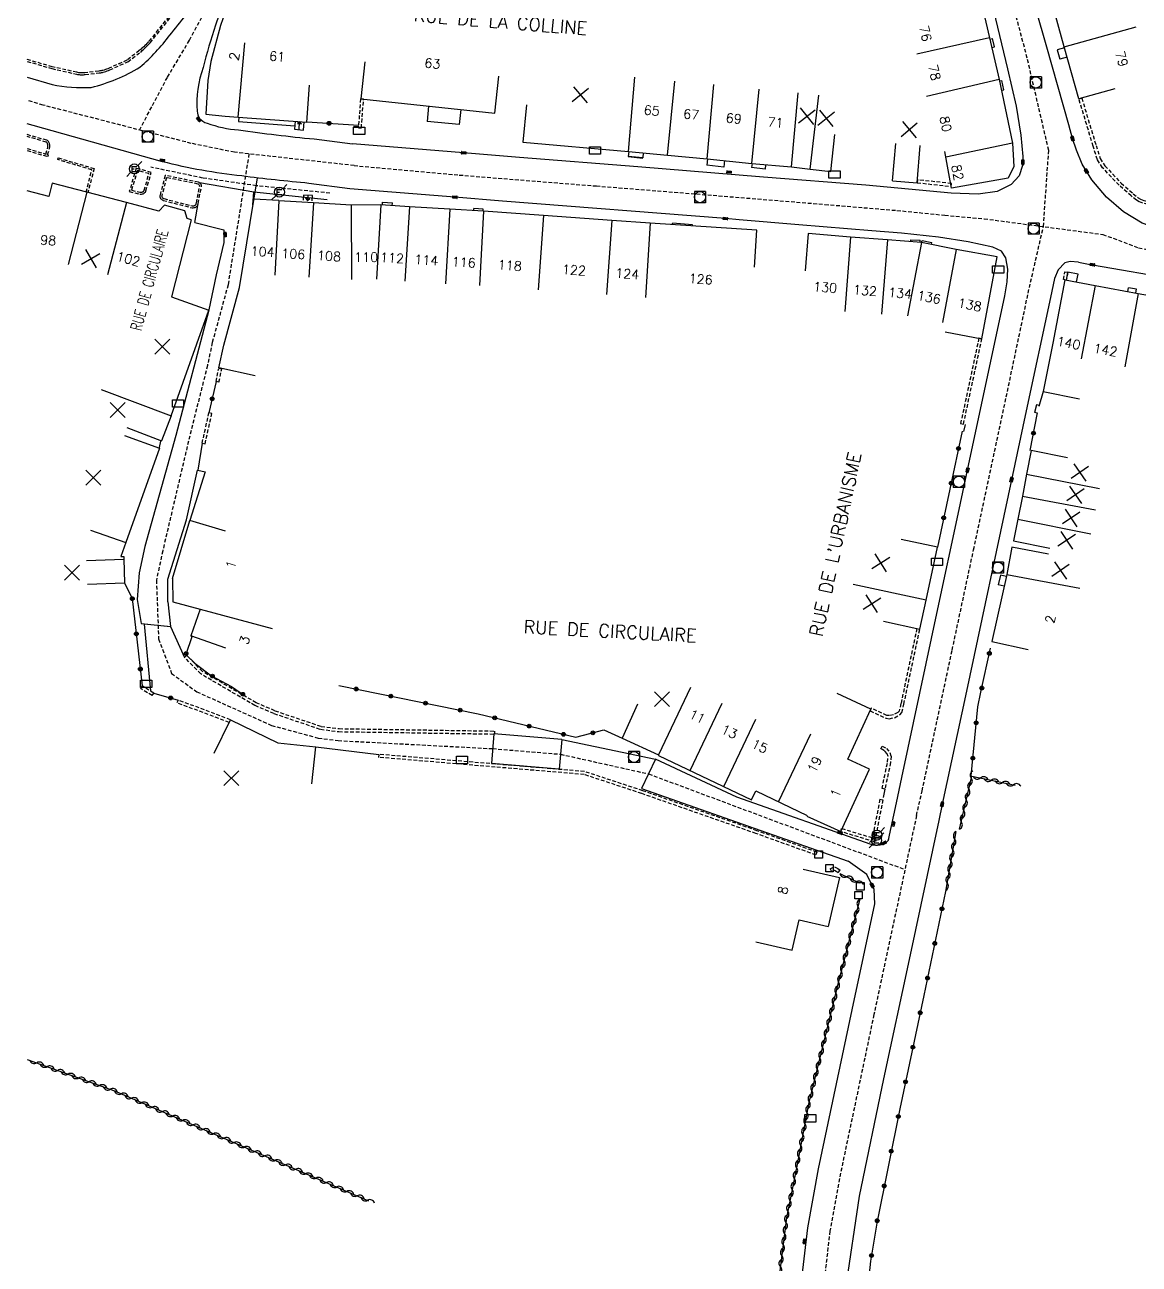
# Model space of a CAD drawing. Header units: millimetres. Extents: x 115000 to 116001, y 121000 to 122001.
# Drawn here: x 114999.7 to 115149.3, y 121377.3 to 121543.6 of the extents above; entities that cross this region are included whole.
import ezdxf
from ezdxf.enums import TextEntityAlignment as Align

# ---------------------------------------------------------------- set-up
doc = ezdxf.new("R2010")
doc.units = ezdxf.units.MM
doc.linetypes.add('DASHED', pattern=[0.75, 0.5, -0.25])
doc.layers.get('0').update_dxf_attribs({"linetype": 'CONTINUOUS'})
for name, color, linetype in [('W0001', 6, 'DASHED'), ('W0008', 7, 'CONTINUOUS'), ('W0100', 7, 'CONTINUOUS'), ('W0105', 7, 'CONTINUOUS'), ('W0112', 1, 'DASHED'), ('W0310', 3, 'CONTINUOUS'), ('W0322', 7, 'CONTINUOUS'), ('W0334', 7, 'CONTINUOUS'), ('W0400', 7, 'CONTINUOUS'), ('W0420', 7, 'CONTINUOUS'), ('W0471', 7, 'CONTINUOUS'), ('W0989', 7, 'CONTINUOUS'), ('W0991', 7, 'CONTINUOUS'), ('W1102', 7, 'CONTINUOUS'), ('W1471', 7, 'CONTINUOUS')]:
    doc.layers.add(name, color=color, linetype=linetype)
doc.styles.get("Standard").update_dxf_attribs({"font": 'romans.shx', "width": 0.85})

# ---------------------------------------------------------------- blocks, each defined once
blk = doc.blocks.new('T400')
for p, q in [((-0.15, 0.3), (0.15, 0.3)), ((-0.15, -0.25), (-0.15, 0.3)), ((-0.15, 0.15), (0.15, 0.15)), ((-0.15, 0), (0.15, 0)), ((0.15, 0.3), (0.15, -0.25)), ((-0.15, -0.15), (0.15, -0.15)), ((-0.15, -0.25), (-0.15, -0.3)), ((-0.15, -0.3), (0.15, -0.3)), ((0.15, -0.3), (0.15, -0.25))]:
    blk.add_line(p, q)
blk = doc.blocks.new('T420')
for p, q in [((0.75, 0.75), (-0.75, 0.75)), ((-0.75, 0.75), (-0.75, -0.75)), ((0.75, 0.75), (0.75, -0.75)), ((0.75, -0.75), (-0.75, -0.75))]:
    blk.add_line(p, q)
blk.add_ellipse((0, 0), major_axis=(-0.53, 0.53), ratio=1, start_param=3.926991, end_param=10.210176)
blk = doc.blocks.new('t991o')
at = {"color": 0, "linetype": 'Continuous'}
for p, q in [((-1, 1), (1, -1)), ((-1, -1), (1, 1))]:
    blk.add_line(p, q, dxfattribs=at)
blk = doc.blocks.new('T1471')
at = {"color": 0, "linetype": 'Continuous', "flags": 128}
blk.add_lwpolyline([(-0.75, -0.5), (-0.75, 0.5), (0.75, 0.5), (0.75, -0.5), (-0.75, -0.5)], dxfattribs=at)
blk = doc.blocks.new('t310o')
at = {"color": 0, "linetype": 'Continuous'}
for centre, start, end in [((-0.5, 0.38), 216.8699, 323.1304), ((0.5, -0.37), 36.8699, 143.1303)]:
    blk.add_arc(centre, 0.625, start, end, dxfattribs=at)
blk = doc.blocks.new('t322o')
at = {"color": 0, "linetype": 'Continuous'}
for radius in [0.25, 0.15]:
    blk.add_circle((0, 0), radius, dxfattribs=at)
blk = doc.blocks.new('T471')
for p, q in [((-0.333334, 0.333334), (-0.333334, -0.333334)), ((-0.333334, 0.333334), (0.333334, 0.333334)), ((-0.333334, 0), (0, 0)), ((0.500001, 0.500001), (1.000002, 1.000002)), ((-0.500001, -0.500001), (-1.000002, -1.000002)), ((-0.333334, -0.333334), (0.333334, -0.333334))]:
    blk.add_line(p, q)
blk.add_ellipse((0, 0), major_axis=(0.471405, 0.471405), ratio=1, start_param=5.4977871438, end_param=11.780972451)
blk = doc.blocks.new('t112o')
at = {"color": 0, "linetype": 'Continuous'}
for p, q in [((-0.5, 0.5), (0.5, 0.5)), ((-0.5, -0.5), (-0.5, 0.5)), ((0.5, 0.5), (0.5, -0.5)), ((0.5, -0.5), (-0.5, -0.5))]:
    blk.add_line(p, q, dxfattribs=at)

msp = doc.modelspace()

# ---------------------------------------------------------------- linework, layer by layer
at = {"layer": 'W0001'}
for points in [[(115015.08, 121529.44), (115018.85, 121536.54), (115021.81, 121541.5), (115025.06, 121547.64), (115028.27, 121555.1), (115031.71, 121567.27), (115036.84, 121585.88), (115041.04, 121602.94)], [(115119.4, 121437.46), (115120.15, 121440.77), (115124.19, 121459.67), (115127.06, 121473.12), (115131.45, 121493.64), (115134.39, 121507.56), (115136.44, 121516.49), (115137.15, 121526.71), (115134.26, 121539.1), (115131.38, 121550.04), (115128.73, 121559.95), (115126.19, 121568.57)], [(115043.89, 121524.67), (115027.83, 121526.45), (115022.01, 121527.65), (115002.15, 121532.78), (115000, 121533.42)], [(115029.78, 121526.24), (115026.97, 121508.66), (115024.86, 121500.94), (115024.2, 121497.84), (115021.66, 121487.71), (115018.2, 121472.98), (115017.35, 121469.03), (115017.65, 121461.17), (115019.39, 121456.53), (115022.77, 121454.07), (115032.81, 121449.56), (115039.1, 121447.86), (115041.77, 121447.52), (115062.5, 121446.44), (115071.6, 121445.69), (115083.43, 121443.05), (115117.85, 121430.22)], [(115040.66, 121520.97), (115030.79, 121521.96), (115023.58, 121523), (115016.6, 121524.46)], [(115043.89, 121524.67), (115058.02, 121523.4), (115076.42, 121521.93), (115092.09, 121520.68), (115107.11, 121519.46), (115116.78, 121518.65), (115123.2, 121518.01), (115128.48, 121517.54), (115144.4, 121515.43), (115149.22, 121513.65), (115154.98, 121512.34), (115163.62, 121510.73), (115172.88, 121509.12), (115179.52, 121508.14), (115193.94, 121506.25), (115206.83, 121504.91), (115220.51, 121503.34), (115229.5, 121502.3), (115247.17, 121500.24)], [(115119.4, 121437.46), (115113.68, 121410.76), (115109.2, 121389.48), (115107.78, 121381.72), (115106.51, 121370.93), (115106.14, 121364.38), (115106.13, 121355.81), (115106.98, 121346.83), (115108.12, 121340.19), (115110.14, 121331.37), (115113.52, 121320.03), (115114.98, 121315.91), (115116.63, 121311.93), (115118.96, 121306.51), (115123.73, 121296.38), (115129.62, 121286.55)]]:
    msp.add_lwpolyline(points, dxfattribs=at)
at = {"layer": 'W0008'}
for p, q in [((115040.29, 121520.08), (115030.44, 121521.08)), ((115141.13, 121511.69), (115142.49, 121511.45)), ((115018.9, 121466.14), (115019.24, 121462.84)), ((115019.24, 121462.84), (115021.13, 121458.67)), ((115071.77, 121447.68), (115084.36, 121445.04)), ((115038.74, 121446.69), (115047.22, 121445.67)), ((115115.63, 121434.22), (115116.72, 121439.15))]:
    msp.add_line(p, q, dxfattribs=at)
at = {"layer": 'W0008', "flags": 128}
for points in [[(115652.23, 121548.45, -0.000001), (115655.3, 121533.37, -0.000001), (115657, 121525, -0.000046)], [(115000, 121536.53), (115003.36, 121535.53, 0.0619), (115008.59, 121535.16, 0.0757), (115015.15, 121537.88, 0.0553), (115019.16, 121542.17, 0.0423), (115023.18, 121547.7, 0.0417), (115025.22, 121552.39, 0.0102), (115027.12, 121558.16), (115030.27, 121569.97), (115036.31, 121593.21, 0.0987), (115036.45, 121595.16, 0.1288), (115035.9, 121596.59, 0.0737), (115034.94, 121597.42), (115034.01, 121597.9), (115020.7, 121605.09)], [(115027.07, 121547.95, 0.0185), (115025.27, 121543.49, 0.0161), (115023.63, 121537.84, 0.1069), (115022.82, 121531.95, 0.1191), (115023.14, 121531, 0.1369), (115024.15, 121530.35, 0.0635), (115028.38, 121529.45, 0.0117), (115038.53, 121528.24), (115043.68, 121527.57)], [(115043.33, 121521.57), (115037.84, 121522.28, -0.0096), (115028.81, 121523.28, -0.0365), (115018.18, 121525.19), (115000.83, 121530.04), (115000, 121530.28)]]:
    msp.add_lwpolyline(points, format="xyb", dxfattribs=at)
at = {"layer": 'W0008'}
for points in [[(115241.62, 121503.9), (115222.43, 121506.14), (115204.74, 121508.17), (115197.56, 121509.01), (115188.53, 121510.06), (115187.18, 121510.22), (115180.2, 121511.07), (115173.29, 121512.04), (115166.54, 121513.15), (115158.38, 121514.69), (115152.66, 121515.93), (115149.71, 121516.93), (115147.19, 121518.46), (115144.89, 121520.44), (115142.94, 121522.77), (115142.2, 121523.92), (115141.66, 121524.87), (115140.87, 121526.75), (115140.35, 121528.29), (115139.83, 121530.15), (115136.89, 121540.54), (115133.85, 121551.21)], [(115129.73, 121545.46), (115131.63, 121537.66), (115132.78, 121532.62), (115133.39, 121528.74), (115133.68, 121525.9), (115133.68, 121525.13), (115133.65, 121524.66), (115133.19, 121523.3), (115132.11, 121522.12), (115130.23, 121521.19), (115127.7, 121520.84), (115124.04, 121520.96), (115119.77, 121521.37), (115112.58, 121522.03), (115098.85, 121523.13), (115082, 121524.49), (115066.09, 121525.77), (115058.59, 121526.38), (115043.68, 121527.57)], [(115030.32, 121519.4), (115030.44, 121521.08), (115023.13, 121522.37)], [(115116.72, 121439.15), (115117.45, 121442.57), (115122.27, 121465.2), (115124.99, 121477.91), (115126.26, 121483.81), (115131.24, 121507.2), (115131.56, 121509.08), (115131.65, 121510.75), (115131.38, 121512.29), (115130.8, 121513.18), (115129.64, 121513.72), (115126.35, 121514.42), (115122.36, 121515.05), (115117.38, 121515.6), (115113.42, 121515.93), (115103.6, 121516.74), (115095.59, 121517.39), (115093.76, 121517.55), (115063.84, 121519.91), (115057.44, 121520.42), (115043.33, 121521.57)], [(115022.51, 121517.03), (115025.89, 121516.17), (115025.89, 121516.17), (115026.41, 121516.03), (115026.42, 121514.35), (115025.38, 121510.03), (115024.39, 121505.3)], [(115141.13, 121511.69), (115140.02, 121511.8), (115139.33, 121511.6), (115138.43, 121510.7), (115137.91, 121509.5), (115137.39, 121506.98), (115134.14, 121491.77), (115132.16, 121482.52), (115126.1, 121454.14), (115122.84, 121438.97), (115122.38, 121436.81)], [(115142.49, 121511.45), (115143.04, 121511.37), (115154.43, 121509.38)], [(115024.39, 121505.25), (115019.95, 121488.47), (115015.82, 121473.57), (115015.05, 121470.01), (115014.75, 121466.45), (115015.33, 121463.21), (115019.24, 121462.84)], [(115018.9, 121466.14), (115018.87, 121469.19), (115021.39, 121477.16), (115022.87, 121483.79)], [(115019.31, 121462.76), (115015.71, 121463.12), (115016.54, 121454.18)], [(115113.33, 121433.56), (115095.29, 121439.95), (115084.36, 121445.04), (115082.5, 121441.07), (115097.61, 121435.79), (115110.23, 121431.35)], [(115122.41, 121436.81), (115118.4, 121418.16), (115114.96, 121402.14), (115111.72, 121386.39), (115109.88, 121374.03), (115109.17, 121363.26), (115109.32, 121355.5)], [(115115.66, 121434.31), (115115.59, 121434.13), (115115.48, 121433.98), (115115.33, 121433.86), (115115.08, 121433.69), (115114.83, 121433.59), (115114.62, 121433.52), (115114.47, 121433.49), (115114.16, 121433.45), (115113.88, 121433.45), (115113.63, 121433.48), (115113.52, 121433.51), (115113.33, 121433.56)], [(115103.13, 121355.81), (115103.14, 121364.46), (115103.52, 121371.19), (115104.81, 121382.16), (115106.25, 121390.05), (115110.74, 121411.38), (115113.79, 121425.61), (115113.7, 121427.56), (115112.73, 121429.57), (115110.23, 121431.34)]]:
    msp.add_lwpolyline(points, dxfattribs=at)
at = {"layer": 'W0100'}
for p, q in [((115116.19, 121522.64), (115116.61, 121527.62)), ((115030.63, 121496.48), (115025.74, 121497.51)), ((115019.32, 121491.09), (115018.06, 121487.75)), ((115013.05, 121488.45), (115017.76, 121486.76)), ((115013.38, 121489.51), (115018.06, 121487.75)), ((115017.76, 121486.76), (115013.23, 121474.09)), ((115023.49, 121487.41), (115022.9, 121483.79)), ((115023.92, 121483.58), (115021.85, 121477.03)), ((115022.9, 121483.79), (115023.92, 121483.58)), ((115026.63, 121475.6), (115021.85, 121477.03)), ((115008.52, 121475.77), (115013.23, 121474.09)), ((115007.98, 121471.7), (115012.97, 121471.88)), ((115012.97, 121471.88), (115013.09, 121468.69)), ((115008.09, 121468.52), (115013.09, 121468.69)), ((115026.68, 121459.91), (115021.97, 121461.59)), ((115081.95, 121452.39), (115079.87, 121447.84)), ((115025.12, 121445.82), (115027.31, 121450.32)), ((115027.31, 121450.32), (115033.66, 121447.24)), ((115033.66, 121447.24), (115038.74, 121446.69)), ((115079.87, 121447.84), (115084.77, 121445.6)), ((115038.21, 121441.72), (115038.74, 121446.69)), ((115104.19, 121430.28), (115109.06, 121429.14)), ((115102.7, 121419.4), (115103.65, 121423.46)), ((115103.65, 121423.46), (115107.52, 121422.56)), ((115097.84, 121420.54), (115102.7, 121419.4))]:
    msp.add_line(p, q, dxfattribs=at)
for points in [[(115146.01, 121534.95), (115141.19, 121533.61), (115139.24, 121540.61), (115137.67, 121546.28), (115135.37, 121554.36), (115134.1, 121558.8), (115133.02, 121558.49), (115132.99, 121558.62), (115132.87, 121558.61), (115131.27, 121565.06), (115130.03, 121569.84), (115129.08, 121573.59)], [(115120.28, 121573.04), (115122.08, 121568.49), (115124.84, 121560.89), (115126.9, 121551.81), (115128.1, 121546.61), (115129.19, 121541.81), (115130.49, 121536.23), (115132.29, 121527.66), (115132.47, 121524.53), (115131.72, 121522.96), (115124.08, 121521.62), (115123.22, 121526.54)], [(115045.34, 121538.59), (115044.81, 121533.61), (115062.81, 121531.7), (115063.34, 121536.67)], [(115067.02, 121532.8), (115066.57, 121527.82), (115080.72, 121526.57), (115085.99, 121526.05), (115091.29, 121525.57), (115097.28, 121524.96), (115102.62, 121524.48), (115105.14, 121524.19), (115107.91, 121523.89), (115108.45, 121528.86)], [(115036.5, 121529.49), (115036.58, 121530.56), (115036.28, 121530.3), (115036.84, 121530.26), (115036.58, 121530.56)], [(115116.19, 121522.64), (115119.49, 121522.36), (115119.91, 121527.35)], [(115025.74, 121497.51), (115026.39, 121500.57), (115028.51, 121508.32), (115030.91, 121523.02)], [(115030.45, 121520.2), (115033.8, 121520.01)], [(115037.7, 121520.67), (115037.66, 121519.99), (115037.96, 121520.26), (115037.39, 121520.29), (115037.66, 121519.99)], [(115061.27, 121518.55), (115056.73, 121518.81), (115051.35, 121519.15), (115047.5, 121519.39), (115043.49, 121519.37), (115038.44, 121519.68), (115033.8, 121519.94)], [(115097.64, 121511.02), (115097.96, 121516.01), (115083.65, 121516.94), (115078.51, 121517.32), (115069.33, 121517.97), (115061.27, 121518.54)], [(115022.03, 121517.41), (115019.39, 121507.07), (115024.38, 121505.25)], [(115123.26, 121502.36), (115128.17, 121501.44), (115130.22, 121512.41), (115124.73, 121513.43), (115120.05, 121514.33), (115115.5, 121514.7), (115110.54, 121515.08), (115104.85, 121515.54), (115104.46, 121510.55)], [(115139.33, 121509.33), (115137.68, 121500.83), (115136.4, 121494.36), (115141.3, 121493.39)], [(115139.37, 121509.34), (115143.37, 121508.58), (115149.18, 121507.51), (115156.09, 121506.28), (115155.21, 121501.36)], [(115019.32, 121491.09), (115024.38, 121505.25)], [(115139.68, 121485.45), (115134.78, 121486.42), (115134.15, 121483.27), (115133.61, 121480.3), (115132.99, 121477.21), (115132.42, 121474.32), (115137.32, 121473.35)], [(115019.51, 121469.26), (115021.85, 121477.03)], [(115114.96, 121463.54), (115119.84, 121462.48), (115120.68, 121466.34), (115122.22, 121473.47), (115117.33, 121474.52)], [(115137.12, 121472.54), (115132.2, 121473.46), (115131.52, 121469.82), (115129.53, 121460.8), (115134.41, 121459.73)], [(115019.53, 121469.26), (115019.54, 121466.13), (115023.24, 121465.14), (115021.97, 121461.59), (115022.11, 121461.45)], [(115104.68, 121437.38), (115109.22, 121435.3), (115113.07, 121443.69), (115110.17, 121445.01), (115113.28, 121451.75), (115108.74, 121453.84)], [(115084.77, 121445.6), (115084.74, 121445.5), (115097.23, 121439.56), (115097.83, 121440.79), (115104.71, 121437.49)], [(115109.06, 121429.14), (115107.52, 121422.56)]]:
    msp.add_lwpolyline(points, dxfattribs=at)
at = {"layer": 'W0100', "flags": 128}
for points in [[(115032.13, 121546.25), (115027.28, 121547.46), (115026.91, 121546.14), (115025.97, 121543.46), (115024.66, 121538.62), (115024.28, 121536.08), (115023.97, 121531.55), (115026.58, 121531.32), (115028.35, 121531.17), (115037.53, 121530.49), (115037.9, 121535.48)], [(115035.98, 121530.61), (115035.9, 121529.55), (115037.1, 121529.43), (115037.19, 121530.52)], [(115022.03, 121517.41), (115021.5, 121517.55), (115021.18, 121518.59), (115018.42, 121519.35), (115017.66, 121518.57), (115013.33, 121519.71), (115008.02, 121521.09), (115003.36, 121522.3), (115002.9, 121520.54), (115000, 121521.3)], [(115038.25, 121519.96), (115038.29, 121520.64), (115037.11, 121520.7), (115037.07, 121520.03)]]:
    msp.add_lwpolyline(points, dxfattribs=at)
at = {"layer": 'W0105'}
for p, q in [((115129.23, 121541.64), (115129.58, 121541.73)), ((115129.88, 121540.58), (115129.58, 121541.73)), ((115129.5, 121540.49), (115129.88, 121540.58)), ((115139.28, 121540.46), (115138.28, 121540.19)), ((115138.28, 121540.19), (115138.63, 121538.93)), ((115139.63, 121539.21), (115138.63, 121538.93)), ((115130.54, 121536.03), (115130.84, 121536.1)), ((115131.13, 121534.84), (115130.84, 121536.1)), ((115130.8, 121534.77), (115131.13, 121534.84)), ((115053.9, 121532.65), (115053.69, 121530.6)), ((115058.21, 121532.19), (115058.01, 121530.17)), ((115058.01, 121530.17), (115053.69, 121530.6)), ((115080.76, 121526.56), (115080.7, 121525.89)), ((115080.7, 121525.9), (115082.64, 121525.68)), ((115082.65, 121525.7), (115080.7, 121525.89)), ((115082.71, 121526.37), (115082.65, 121525.7)), ((115091.32, 121525.57), (115091.23, 121524.72)), ((115093.63, 121525.33), (115093.53, 121524.45)), ((115093.53, 121524.45), (115091.23, 121524.72)), ((115097.32, 121524.96), (115097.26, 121524.4)), ((115099.06, 121524.2), (115097.26, 121524.4)), ((115099.13, 121524.79), (115099.06, 121524.2)), ((115047.7, 121519.37), (115047.73, 121519.74)), ((115047.73, 121519.74), (115049.04, 121519.65)), ((115049.02, 121519.29), (115049.04, 121519.65)), ((115059.96, 121518.63), (115059.98, 121518.89)), ((115061.24, 121518.82), (115059.98, 121518.89)), ((115061.23, 121518.56), (115061.24, 121518.82)), ((115086.64, 121516.74), (115086.66, 121516.94)), ((115089.33, 121516.74), (115086.66, 121516.94)), ((115089.32, 121516.57), (115089.33, 121516.74)), ((115118.62, 121514.45), (115118.64, 121514.72)), ((115118.64, 121514.72), (115119.88, 121514.65)), ((115119.87, 121514.34), (115119.88, 121514.65)), ((115120.09, 121514.32), (115120.15, 121514.63)), ((115120.15, 121514.63), (115121.47, 121514.37)), ((115121.41, 121514.07), (115121.47, 121514.37)), ((115139.52, 121509.31), (115139.72, 121510.35)), ((115141.1, 121510.09), (115139.72, 121510.35)), ((115140.9, 121509.05), (115141.1, 121510.09)), ((115147.77, 121507.77), (115147.87, 121508.28)), ((115148.93, 121508.1), (115147.87, 121508.28)), ((115148.83, 121507.58), (115148.93, 121508.1)), ((115135.5, 121492.55), (115135.26, 121491.53)), ((115135.86, 121492.47), (115135.5, 121492.55)), ((115135.62, 121491.45), (115135.26, 121491.53)), ((115125.75, 121488.97), (115125.97, 121489.95)), ((115130.66, 121469.73), (115130.36, 121468.43)), ((115131.46, 121469.54), (115130.66, 121469.73)), ((115131.17, 121468.25), (115130.36, 121468.43)), ((115062.67, 121448.43), (115062.32, 121444.43)), ((115071.77, 121447.68), (115062.67, 121448.43)), ((115115.16, 121440.99), (115114.91, 121439.9))]:
    msp.add_line(p, q, dxfattribs=at)
msp.add_lwpolyline([(115071.77, 121447.68), (115071.43, 121443.68), (115062.32, 121444.43)], dxfattribs=at)
at = {"layer": 'W0112'}
for p, q in [((115045.17, 121533.59), (115044.77, 121533.62)), ((115044.87, 121529.72), (115045.17, 121533.59)), ((115143.12, 121527.26), (115141.2, 121533.62)), ((115119.49, 121522.37), (115124.04, 121521.87)), ((115124.04, 121521.87), (115124.09, 121522.27)), ((115139.72, 121510.35), (115139.51, 121509.31)), ((115139.51, 121509.31), (115139.12, 121509.38)), ((115125.71, 121489.98), (115128.17, 121501.44)), ((115128.17, 121501.44), (115127.78, 121501.52)), ((115026.12, 121497.35), (115025.72, 121497.44)), ((115025.75, 121495.62), (115025.36, 121495.7)), ((115024.8, 121491.39), (115024.41, 121491.48)), ((115023.49, 121487.41), (115023.88, 121487.32)), ((115117.7, 121452.39), (115119.84, 121462.48)), ((115119.45, 121462.56), (115119.84, 121462.48)), ((115021.13, 121458.67), (115021.41, 121458.95)), ((115015.25, 121454.51), (115015.46, 121454.85)), ((115016.78, 121453.55), (115016.99, 121453.89)), ((115020.26, 121452.96), (115020.11, 121452.59)), ((115027.13, 121449.96), (115020.11, 121452.59)), ((115027.13, 121449.96), (115027.31, 121450.32)), ((115062.78, 121448.4), (115062.79, 121448.8)), ((115047.22, 121445.67), (115047.19, 121445.27)), ((115115.92, 121444.57), (115115.16, 121440.99)), ((115114.49, 121439.64), (115114.88, 121439.57)), ((115109.3, 121435.71), (115109.18, 121435.33)), ((115106.04, 121432.55), (115105.9, 121432.17)), ((115107.82, 121430.32), (115107.99, 121429.96)), ((115108.88, 121429.82), (115109.13, 121430.13))]:
    msp.add_line(p, q, dxfattribs=at)
for points in [[(115019.96, 121545.82), (115016.3, 121541.3), (115016.18, 121541.16), (115016.06, 121541.03), (115015.92, 121540.89), (115015.79, 121540.76), (115015.65, 121540.62), (115015.53, 121540.51), (115015.41, 121540.4), (115015.29, 121540.29), (115015.18, 121540.18), (115015.06, 121540.09), (115013.38, 121538.81), (115011, 121537.74), (115010.84, 121537.67), (115010.67, 121537.6), (115010.5, 121537.54), (115010.33, 121537.49), (115010.15, 121537.44), (115010.05, 121537.42), (115009.95, 121537.4), (115009.85, 121537.38), (115009.74, 121537.36), (115009.63, 121537.35), (115007.76, 121537.13), (115007.65, 121537.12), (115007.55, 121537.11), (115007.45, 121537.1), (115007.36, 121537.1), (115007.26, 121537.1), (115007.15, 121537.1), (115007.03, 121537.12), (115006.92, 121537.13), (115006.8, 121537.15), (115006.68, 121537.18), (115003.38, 121537.92), (115000, 121538.91)], [(115000, 121538.65), (115003.32, 121537.68), (115006.63, 121536.93), (115006.75, 121536.91), (115006.88, 121536.89), (115007, 121536.87), (115007.13, 121536.85), (115007.26, 121536.85), (115007.36, 121536.85), (115007.47, 121536.86), (115007.57, 121536.86), (115007.68, 121536.87), (115007.79, 121536.89), (115009.66, 121537.1), (115009.77, 121537.12), (115009.88, 121537.13), (115009.99, 121537.15), (115010.1, 121537.17), (115010.21, 121537.2), (115010.4, 121537.25), (115010.58, 121537.3), (115010.76, 121537.37), (115010.93, 121537.44), (115011.1, 121537.51), (115013.51, 121538.6), (115015.21, 121539.89), (115015.34, 121539.99), (115015.46, 121540.1), (115015.58, 121540.21), (115015.7, 121540.33), (115015.82, 121540.44), (115015.96, 121540.58), (115016.1, 121540.72), (115016.24, 121540.85), (115016.37, 121540.99), (115016.5, 121541.14), (115020.15, 121545.66)], [(115044.77, 121533.62), (115044.47, 121529.75), (115044.87, 121529.72)], [(115141.2, 121533.62), (115141.58, 121533.73), (115143.5, 121527.38), (115144.05, 121525.61), (115144.69, 121524.63), (115146.87, 121522.32), (115148.5, 121520.9), (115149.16, 121520.34), (115149.47, 121520.15), (115149.9, 121519.99), (115158.62, 121517.99)], [(115000, 121526.69), (115002.78, 121525.87), (115002.85, 121526.11), (115002.75, 121526.14), (115003.06, 121527.17), (115003.05, 121527.29), (115003.04, 121527.4), (115003.02, 121527.52), (115002.99, 121527.63), (115002.95, 121527.74), (115002.91, 121527.83), (115002.86, 121527.91), (115002.8, 121527.97), (115002.73, 121528.03), (115002.65, 121528.06), (115000, 121528.82)], [(115002.51, 121526.21), (115002.8, 121527.2), (115002.8, 121527.27), (115002.79, 121527.37), (115002.78, 121527.47), (115002.75, 121527.56), (115002.72, 121527.65), (115002.69, 121527.7), (115002.66, 121527.75), (115002.63, 121527.79), (115002.6, 121527.81), (115002.57, 121527.83), (115000, 121528.56)], [(115000, 121526.95), (115002.51, 121526.21)], [(115164.82, 121516.21), (115158.53, 121517.6), (115149.79, 121519.61), (115149.3, 121519.79), (115148.93, 121520.01), (115148.24, 121520.59), (115146.59, 121522.03), (115144.38, 121524.38), (115143.68, 121525.44), (115143.12, 121527.26)], [(115007.92, 121521.11), (115008.69, 121524.1), (115004.11, 121525.47), (115004.18, 121525.71), (115008.99, 121524.27), (115008.16, 121521.05)], [(115124.09, 121522.27), (115119.53, 121522.76), (115119.49, 121522.37)], [(115139.12, 121509.38), (115139.33, 121510.43), (115139.72, 121510.35)], [(115127.78, 121501.52), (115125.32, 121490.07), (115125.71, 121489.98)], [(115025.36, 121495.7), (115025.72, 121497.44)], [(115025.75, 121495.62), (115026.12, 121497.35)], [(115023.49, 121487.41), (115024.41, 121491.48)], [(115023.88, 121487.32), (115024.8, 121491.39)], [(115119.45, 121462.56), (115117.31, 121452.48), (115117.06, 121451.47), (115116.91, 121451.27), (115116.32, 121450.98), (115115.74, 121450.87), (115115.43, 121450.9)], [(115033.13, 121451.15), (115030.57, 121452.23), (115023.3, 121456.46), (115021.13, 121458.67)], [(115033.26, 121451.52), (115030.75, 121452.59), (115023.55, 121456.78), (115021.41, 121458.95)], [(115016.78, 121453.55), (115015.25, 121454.51)], [(115016.99, 121453.89), (115015.46, 121454.85)], [(115027.31, 121450.32), (115020.26, 121452.96)], [(115113.17, 121451.51), (115115.32, 121450.51), (115115.75, 121450.46), (115116.45, 121450.59), (115117.17, 121450.96), (115117.43, 121451.29), (115117.7, 121452.39)], [(115115.43, 121450.9), (115113.33, 121451.87), (115113.17, 121451.51)], [(115033.13, 121451.15), (115039.38, 121449.04), (115041.86, 121448.72), (115062.78, 121448.4)], [(115033.26, 121451.52), (115039.47, 121449.43), (115041.89, 121449.12), (115062.79, 121448.8)], [(115074.78, 121442.97), (115047.19, 121445.27)], [(115074.81, 121443.37), (115047.22, 121445.67)], [(115115.09, 121446.15), (115114.61, 121446.43), (115114.81, 121446.77)], [(115115.16, 121440.99), (115114.77, 121441.07), (115115.52, 121444.63), (115115.58, 121445.4), (115115.46, 121445.73), (115115.09, 121446.15)], [(115114.81, 121446.77), (115115.35, 121446.47), (115115.81, 121445.94), (115115.98, 121445.45), (115115.92, 121444.57)], [(115105.9, 121432.17), (115097.85, 121435.05), (115082.51, 121440.41), (115074.78, 121442.97)], [(115106.04, 121432.55), (115097.98, 121435.43), (115082.64, 121440.79), (115074.81, 121443.37)], [(115114.88, 121439.57), (115113.77, 121433.93), (115109.18, 121435.33)], [(115114.49, 121439.64), (115113.47, 121434.45), (115109.3, 121435.71)], [(115107.82, 121430.32), (115108.39, 121430.58), (115108.85, 121430.35), (115109.13, 121430.13)], [(115107.99, 121429.96), (115108.38, 121430.14), (115108.63, 121430.01), (115108.88, 121429.82)]]:
    msp.add_lwpolyline(points, dxfattribs=at)
for points in [[(115015.12, 121520.84), (115015.24, 121520.84), (115015.36, 121520.85), (115015.47, 121520.86), (115015.58, 121520.89), (115015.68, 121520.94), (115015.75, 121520.99), (115015.82, 121521.05), (115015.87, 121521.12), (115015.92, 121521.19), (115015.95, 121521.27), (115016.67, 121523.76), (115014.63, 121524.3), (115013.72, 121521.2)], [(115015.15, 121521.09), (115015.23, 121521.09), (115015.33, 121521.1), (115015.42, 121521.11), (115015.49, 121521.13), (115015.56, 121521.16), (115015.6, 121521.19), (115015.63, 121521.22), (115015.67, 121521.26), (115015.69, 121521.3), (115015.71, 121521.35), (115016.36, 121523.59), (115014.8, 121524), (115014.03, 121521.38)], [(115022.14, 121519), (115022.28, 121519.01), (115022.41, 121519.03), (115022.54, 121519.06), (115022.65, 121519.11), (115022.75, 121519.17), (115022.81, 121519.24), (115022.87, 121519.32), (115022.91, 121519.41), (115022.94, 121519.5), (115022.96, 121519.6), (115023.42, 121521.95), (115023.42, 121522.01), (115023.4, 121522.06), (115023.36, 121522.12), (115023.32, 121522.17), (115023.27, 121522.22), (115023.22, 121522.28), (115023.18, 121522.33), (115023.13, 121522.37), (115023.08, 121522.41), (115023.02, 121522.43), (115018.54, 121523.35), (115017.83, 121520.65), (115017.82, 121520.56), (115017.83, 121520.46), (115017.86, 121520.36), (115017.91, 121520.27), (115017.97, 121520.19), (115018.03, 121520.15), (115018.08, 121520.1), (115018.14, 121520.06), (115018.2, 121520.03), (115018.26, 121520)], [(115022.16, 121519.25), (115022.25, 121519.26), (115022.37, 121519.28), (115022.46, 121519.3), (115022.53, 121519.33), (115022.59, 121519.36), (115022.62, 121519.4), (115022.65, 121519.44), (115022.68, 121519.51), (115022.7, 121519.57), (115022.72, 121519.65), (115023.17, 121521.96), (115023.17, 121521.96), (115023.13, 121522), (115023.08, 121522.06), (115023.04, 121522.11), (115023, 121522.16), (115022.97, 121522.18), (115022.96, 121522.19), (115022.95, 121522.19), (115018.72, 121523.05), (115018.07, 121520.61), (115018.07, 121520.56), (115018.07, 121520.52), (115018.09, 121520.47), (115018.12, 121520.41), (115018.16, 121520.36), (115018.19, 121520.34), (115018.23, 121520.31), (115018.27, 121520.28), (115018.32, 121520.25), (115018.36, 121520.23)]]:
    msp.add_lwpolyline(points, close=True, dxfattribs=at)
at = {"layer": 'W0310'}
for p, q in [((115124.68, 121435.31), (115123.3, 121427.29)), ((115109.12, 121429.68), (115111.69, 121428.45)), ((115000, 121404.75), (115011.73, 121400.53)), ((115011.73, 121400.53), (115045.84, 121385.78))]:
    msp.add_line(p, q, dxfattribs=at)
for points in [[(115125.19, 121435.65), (115126.82, 121442.75), (115132.64, 121441.54)], [(115111.79, 121426.23), (115108.77, 121414.46), (115104.95, 121398.97), (115103.37, 121390.64), (115101.94, 121383.49), (115099.94, 121367.44), (115099.57, 121367.15), (115099.54, 121367.16)]]:
    msp.add_lwpolyline(points, dxfattribs=at)
at = {"layer": 'W0322'}
for p, q in [((115043.81, 121529.93), (115044.52, 121529.92)), ((115025.36, 121495.7), (115024.41, 121491.48)), ((115136.4, 121494.35), (115135.82, 121492.34)), ((115134.67, 121486.44), (115135.63, 121491.48)), ((115125.53, 121489.03), (115122.21, 121473.47)), ((115013.23, 121474.09), (115012.59, 121472.22)), ((115012.59, 121472.22), (115012.97, 121472.22)), ((115012.97, 121472.22), (115012.97, 121471.88)), ((115016.99, 121453.89), (115020.26, 121452.96))]:
    msp.add_line(p, q, dxfattribs=at)
at = {"layer": 'W0322', "flags": 128}
msp.add_lwpolyline([(115037.54, 121530.55), (115044.52, 121530.07)], dxfattribs=at)
at = {"layer": 'W0322'}
for points in [[(115017.89, 121487.68), (115017.72, 121486.86), (115017.76, 121486.76)], [(115013.09, 121468.69), (115014.12, 121466.6), (115015.46, 121454.85)], [(115022.11, 121461.45), (115021.3, 121459.09), (115022.58, 121457.86), (115024.77, 121456.22), (115027.43, 121454.76), (115029.33, 121453.48)], [(115126.73, 121442.8), (115127.62, 121452.04), (115128.05, 121454.02), (115129.33, 121459.91)], [(115041.84, 121454.92), (115060.53, 121451.11), (115073.65, 121447.96)], [(115073.66, 121447.97), (115077.43, 121448.94), (115079.87, 121447.84)], [(115123.3, 121427.29), (115120.39, 121413.32), (115117.17, 121398.13), (115114.06, 121382.76), (115113.24, 121377.67), (115112.42, 121370.03), (115112.18, 121364.92), (115112.12, 121359.77)]]:
    msp.add_lwpolyline(points, dxfattribs=at)
at = {"layer": 'W0334', "flags": 128}
for points in [[(115028.43, 121531.17), (115028.39, 121530.59), (115035.94, 121529.99)], [(115022.51, 121517.03), (115022.96, 121519.6)]]:
    msp.add_lwpolyline(points, dxfattribs=at)
at = {"layer": 'W1102'}
for p, q in [((115129.19, 121541.81), (115119.43, 121539.6)), ((115139.24, 121540.61), (115148.87, 121543.3)), ((115028.35, 121531.17), (115029.21, 121541.14)), ((115080.72, 121526.57), (115081.6, 121536.53)), ((115085.99, 121526.05), (115086.96, 121536.01)), ((115091.29, 121525.57), (115092.2, 121535.53)), ((115130.49, 121536.23), (115120.76, 121533.95)), ((115097.28, 121524.96), (115098.29, 121534.91)), ((115102.62, 121524.48), (115103.53, 121534.43)), ((115105.14, 121524.19), (115106.27, 121534.12)), ((115132.29, 121527.66), (115123.35, 121525.78)), ((115008.02, 121521.09), (115005.51, 121511.41)), ((115013.33, 121519.71), (115010.79, 121510.03)), ((115033.8, 121519.94), (115033.24, 121509.96)), ((115038.44, 121519.68), (115037.83, 121509.7)), ((115043.49, 121519.37), (115043.53, 121509.37)), ((115047.5, 121519.39), (115046.89, 121509.41)), ((115051.35, 121519.15), (115050.71, 121509.17)), ((115056.73, 121518.81), (115056.18, 121508.82)), ((115061.27, 121518.55), (115060.72, 121508.57)), ((115069.33, 121517.97), (115068.62, 121508)), ((115078.51, 121517.32), (115077.78, 121507.35)), ((115083.65, 121516.94), (115083, 121506.96)), ((115110.54, 121515.08), (115109.78, 121505.11)), ((115115.5, 121514.7), (115114.68, 121504.73)), ((115120.05, 121514.33), (115118.17, 121504.51)), ((115124.73, 121513.43), (115122.91, 121503.6)), ((115143.37, 121508.58), (115141.5, 121498.76)), ((115149.18, 121507.51), (115147.38, 121497.68)), ((115009.96, 121494.61), (115019.32, 121491.09)), ((115134.15, 121483.27), (115143.97, 121481.33)), ((115133.61, 121480.3), (115143.44, 121478.48)), ((115132.99, 121477.21), (115142.8, 121475.26)), ((115120.68, 121466.34), (115110.91, 121468.47)), ((115131.52, 121469.82), (115141.34, 121467.97)), ((115023.24, 121465.14), (115032.9, 121462.55)), ((115089.06, 121454.63), (115084.77, 121445.6)), ((115093.28, 121452.51), (115088.98, 121443.48)), ((115097.8, 121450.36), (115093.51, 121441.33)), ((115105.19, 121448.36), (115100.86, 121439.34))]:
    msp.add_line(p, q, dxfattribs=at)

# ---------------------------------------------------------------- block references
at = {"layer": 'W0112'}
for p in [(115106.26, 121432.24), (115107.72, 121430.39), (115111.61, 121426.78), (115111.86, 121427.97)]:
    msp.add_blockref('t112o', p, dxfattribs=at)
at = {"layer": 'W0310'}
for p, rotation in [((115126.42, 121441.01), 77.08207502339516), ((115126.76, 121442.47), 77.08207502339516), ((115128.01, 121442.5), 348.2855938038621), ((115129.48, 121442.19), 348.2855938038621), ((115130.95, 121441.89), 348.2855938038621), ((115132.42, 121441.59), 348.2855938038621), ((115126.09, 121439.55), 77.08207502339516), ((115125.75, 121438.09), 77.08207502339516), ((115125.42, 121436.62), 77.08207502339516), ((115124.51, 121434.33), 260.2520000082229), ((115124.26, 121432.85), 260.2520000082229), ((115124.01, 121431.37), 260.2520000082229), ((115123.75, 121429.89), 260.2520000082229), ((115110.02, 121429.25), 334.4335779563718), ((115111.38, 121428.6), 334.4335779563718), ((115123.5, 121428.41), 260.2520000082229), ((115111.54, 121425.26), 255.6426009432575), ((115111.17, 121423.81), 255.6426009432575), ((115110.43, 121420.9), 255.6426009432575), ((115110.8, 121422.36), 255.6426009432575), ((115110.05, 121419.45), 255.6426009432575), ((115109.68, 121418), 255.6426009432575), ((115109.31, 121416.54), 255.6426009432575), ((115108.94, 121415.09), 255.6426009432575), ((115108.57, 121413.63), 256.1276017839309), ((115108.21, 121412.18), 256.1276017839309), ((115107.49, 121409.27), 256.1276017839309), ((115107.85, 121410.72), 256.1276017839309), ((115107.13, 121407.81), 256.1276017839309), ((115106.77, 121406.35), 256.1276017839309), ((115106.41, 121404.9), 256.1276017839309), ((115001.28, 121404.29), 340.1915241120902), ((115002.69, 121403.78), 340.1915241120902), ((115004.1, 121403.27), 340.1915241120902), ((115106.05, 121403.44), 256.1276017839309), ((115005.51, 121402.77), 340.1915241120902), ((115006.92, 121402.26), 340.1915241120902), ((115008.34, 121401.75), 340.1915241120902), ((115105.7, 121401.99), 256.1276017839309), ((115009.75, 121401.24), 340.1915241120902), ((115011.16, 121400.73), 340.1915241120902), ((115012.65, 121400.13), 336.6200076381776), ((115105.34, 121400.53), 256.1276017839309), ((115014.03, 121399.53), 336.6200076381776), ((115015.41, 121398.94), 336.6200076381776), ((115016.78, 121398.34), 336.6200076381776), ((115104.69, 121397.6), 259.2441953663466), ((115104.98, 121399.07), 256.1276017839309), ((115018.16, 121397.75), 336.6200076381776), ((115019.54, 121397.15), 336.6200076381776), ((115020.91, 121396.56), 336.6200076381776), ((115104.41, 121396.13), 259.2441953663466), ((115022.29, 121395.96), 336.6200076381776), ((115023.67, 121395.37), 336.6200076381776), ((115025.04, 121394.77), 336.6200076381776), ((115104.13, 121394.65), 259.2441953663466), ((115026.42, 121394.18), 336.6200076381776), ((115027.8, 121393.58), 336.6200076381776), ((115103.85, 121393.18), 259.2441953663466), ((115029.17, 121392.99), 336.6200076381776), ((115030.55, 121392.39), 336.6200076381776), ((115031.93, 121391.8), 336.6200076381776), ((115103.57, 121391.71), 259.2441953663466), ((115033.3, 121391.2), 336.6200076381776), ((115034.68, 121390.6), 336.6200076381776), ((115036.06, 121390.01), 336.6200076381776), ((115103.29, 121390.23), 258.7315610608932), ((115037.43, 121389.41), 336.6200076381776), ((115038.81, 121388.82), 336.6200076381776), ((115040.19, 121388.22), 336.6200076381776), ((115102.99, 121388.76), 258.7315610608932), ((115041.57, 121387.63), 336.6200076381776), ((115042.94, 121387.03), 336.6200076381776), ((115044.32, 121386.44), 336.6200076381776), ((115102.7, 121387.29), 258.7315610608932), ((115045.7, 121385.84), 336.6200076381776), ((115102.11, 121384.35), 258.7315610608932), ((115102.41, 121385.82), 258.7315610608932), ((115101.87, 121382.87), 262.8825619676), ((115101.68, 121381.38), 262.8825619676), ((115101.49, 121379.89), 262.8825619676), ((115101.31, 121378.4), 262.8825619676), ((115101.12, 121376.92), 262.8825619676)]:
    msp.add_blockref('t310o', p, dxfattribs=dict(at, rotation=rotation))
at = {"layer": 'W0322'}
for p, rotation in [((115040.53, 121530.34), 356.0689641435188), ((115024.84, 121493.38), 257.306152620629), ((115135.11, 121488.78), 79.17031011803377), ((115125.04, 121486.71), 257.9499656433997), ((115124.04, 121482.06), 257.9499656433997), ((115123.05, 121477.42), 257.9499656433997), ((115014.12, 121466.56), 276.5305563722312), ((115014.66, 121461.84), 276.5305563722312), ((115021.34, 121459.2), 251.100752491052), ((115129.18, 121459.22), 77.78376471446136), ((115015.2, 121457.12), 276.5305563722312), ((115024.88, 121456.17), 331.207417653739), ((115019.27, 121453.24), 344.0428765810742), ((115028.95, 121453.74), 326.0252596509748), ((115044.17, 121454.44), 348.4809255874099), ((115048.82, 121453.49), 348.4809255874099), ((115128.17, 121454.57), 77.78376471446136), ((115053.48, 121452.54), 348.4809255874099), ((115058.13, 121451.6), 348.4809255874099), ((115062.77, 121450.57), 346.5189093750286), ((115067.39, 121449.46), 346.5189093750286), ((115072.01, 121448.36), 346.5189093750286), ((115075.96, 121448.56), 14.36484091325675), ((115127.41, 121449.89), 84.52056115463844), ((115126.96, 121445.17), 84.52056115463844), ((115122.82, 121424.96), 258.2106629769532), ((115121.85, 121420.31), 258.2106629769532), ((115120.88, 121415.66), 258.2106629769532), ((115119.9, 121411.01), 258.0443676977221), ((115118.92, 121406.37), 258.0443676977221), ((115117.93, 121401.72), 258.0443676977221), ((115116.96, 121397.07), 258.5611913654109), ((115116.01, 121392.42), 258.5611913654109), ((115115.07, 121387.76), 258.5611913654109), ((115114.13, 121383.1), 258.5611913654109), ((115113.36, 121378.42), 260.811950191019)]:
    msp.add_blockref('t322o', p, dxfattribs=dict(at, rotation=rotation))
at = {"layer": 'W0400'}
for p, rotation in [((115023.05, 121530.89), 39.73671979489013), ((115140.35, 121528.29), 198.7334976196289), ((115018.18, 121525.37), 77.88648961137218), ((115058.59, 121526.38), 265.3594055175781), ((115133.68, 121525.13), 359.8599243164062), ((115094.21, 121523.81), 265.7321066997092), ((115142.2, 121523.92), 212.8935928344726), ((115057.44, 121520.42), 85.42239379867878), ((115093.76, 121517.55), 84.7967681880525), ((115026.58, 121515.39), 180.6227353880166), ((115143.04, 121511.37), 81.4866333007812), ((115126.26, 121483.81), 347.7776031486325), ((115132.16, 121482.52), 167.9529418947716), ((115122.84, 121438.97), 167.871429443134), ((115109.13, 121435.15), 71.47511159482065), ((115116.27, 121436.33), 167.332950250021), ((115115.04, 121433.76), 116.9220556270024), ((115113.45, 121428.08), 25.81129232539129), ((115104.37, 121380.34), 353.990952146906)]:
    msp.add_blockref('T400', p, dxfattribs=dict(at, rotation=rotation))
at = {"layer": 'W0420'}
for p in [(115135.41, 121535.82), (115016.2, 121528.54), (115090.33, 121520.44), (115135.12, 121516.2), (115125.09, 121482.24), (115130.33, 121470.73), (115081.47, 121445.32), (115114.11, 121429.83)]:
    msp.add_blockref('T420', p, dxfattribs=at)
at = {"layer": 'W0471'}
for p in [(115014.39, 121524.22), (115033.87, 121521.11), (115114.1, 121434.84), (115114.03, 121434.13)]:
    msp.add_blockref('T471', p, dxfattribs=at)
at = {"layer": 'W0991'}
for p, rotation in [((115074.26, 121534.17), 354.9282533997923), ((115104.67, 121531.29), 353.480218651463), ((115107.27, 121531), 353.8643826936245), ((115118.43, 121529.48), 355.1625581244507), ((115008.54, 121512.17), 345.4280467562764), ((115018.15, 121500.37), 90), ((115012.14, 121491.88), 90), ((115008.9, 121482.78), 90), ((115141.33, 121483.49), 258.8300446571347), ((115140.76, 121480.51), 259.5116323734881), ((115140.16, 121477.39), 258.7766588242666), ((115139.57, 121474.4), 258.7515997326942), ((115114.61, 121471.37), 77.88570786084782), ((115006.03, 121470.04), 90), ((115138.74, 121470.34), 259.3288498222099), ((115113.42, 121465.9), 77.68177958940782), ((115085.23, 121453.08), 90), ((115027.42, 121442.48), 90)]:
    msp.add_blockref('t991o', p, dxfattribs=dict(at, rotation=rotation))
at = {"layer": 'W1471'}
for p in [(115044.58, 121529.33), (115076.24, 121526.68), (115108.4, 121523.48), (115130.37, 121510.74), (115020.25, 121492.76), (115122.16, 121471.51), (115015.99, 121455.12), (115058.38, 121444.91), (115105.14, 121396.83)]:
    msp.add_blockref('T1471', p, dxfattribs=at)

# ---------------------------------------------------------------- texts
at = {"layer": 'W0989'}
for s, rotation, p in [('RUE DE LA COLLINE', 355.4307, (115063.54, 121543.99)), ("RUE DE L'URBANISME", 77.9313, (115108.52, 121473.87)), ('RUE DE CIRCULAIRE', 357.0146, (115078.25, 121462.21))]:
    msp.add_text(s, height=1.75, rotation=rotation, dxfattribs=at).set_placement(p, align=Align.MIDDLE)
at = {"layer": 'W0989', "width": 0.7}
msp.add_text('RUE DE CIRCULAIRE', height=1.5, rotation=74.7204, dxfattribs=at).set_placement((115016.4, 121509.32), align=Align.MIDDLE)
at = {"layer": 'W0991'}
for s, height, rotation, p in [('76', 1.25, 282.716, (115120.6, 121542.39)), ('79', 1.25, 285.5955, (115146.95, 121538.99)), ('2', 1.25, 78.2207, (115027.82, 121539.32)), ('61', 1.25, 355.7583, (115033.57, 121539.31)), ('63', 1.25, 353.9302, (115054.42, 121538.37)), ('78', 1.249, 283.2007, (115121.81, 121537.14)), ('65', 1.249, 354.7787, (115083.85, 121532.05)), ('67', 1.249, 354.7787, (115089.16, 121531.54)), ('69', 1.25, 354.2241, (115094.87, 121530.99)), ('71', 1.25, 354.7635, (115100.47, 121530.45)), ('80', 1.25, 281.8554, (115123.32, 121530.25)), ('82', 1.25, 281.8554, (115124.9, 121523.74)), ('98', 1.25, 356.6837, (115002.83, 121514.65)), ('104', 1.25, 356.6837, (115031.61, 121513.12)), ('106', 1.25, 356.794, (115035.73, 121512.82)), ('102', 1.25, 344.2413, (115013.59, 121512.14)), ('108', 1.25, 356.4691, (115040.53, 121512.54)), ('110', 1.25, 0.2681, (115045.52, 121512.38)), ('112', 1.249, 356.5033, (115049, 121512.28)), ('114', 1.25, 356.3282, (115053.59, 121511.99)), ('116', 1.25, 356.828, (115058.62, 121511.69)), ('118', 1.25, 355.9974, (115064.81, 121511.27)), ('122', 1.249, 355.9127, (115073.42, 121510.66)), ('124', 1.25, 355.7975, (115080.57, 121510.15)), ('126', 1.25, 355.7975, (115090.43, 121509.44)), ('130', 1.25, 355.4192, (115107.14, 121508.33)), ('132', 1.25, 355.6274, (115112.49, 121507.91)), ('134', 1.25, 355.3173, (115117.21, 121507.54)), ('136', 1.249, 349.1535, (115121.08, 121507)), ('138', 1.249, 349.1535, (115126.56, 121505.99)), ('140', 1.249, 349.2326, (115139.83, 121500.86)), ('142', 1.25, 349.587, (115144.78, 121499.93)), ('1', 1.25, 73.2839, (115027.38, 121471.13)), ('2', 1.25, 77.5561, (115137.36, 121463.8)), ('3', 1.25, 70.3482, (115029.2, 121461.01)), ('11', 1.25, 334.5634, (115089.97, 121450.76)), ('13', 1.25, 334.5597, (115094.28, 121448.71)), ('15', 1.25, 334.5577, (115098.37, 121446.77)), ('19', 1.25, 64.366, (115105.73, 121444.32)), ('1', 1.25, 65.3383, (115108.55, 121440.48)), ('8', 1.25, 76.8929, (115101.47, 121427.44))]:
    msp.add_text(s, height=height, rotation=rotation, dxfattribs=at).set_placement(p, align=Align.MIDDLE)

doc.saveas('drawing.dxf')
